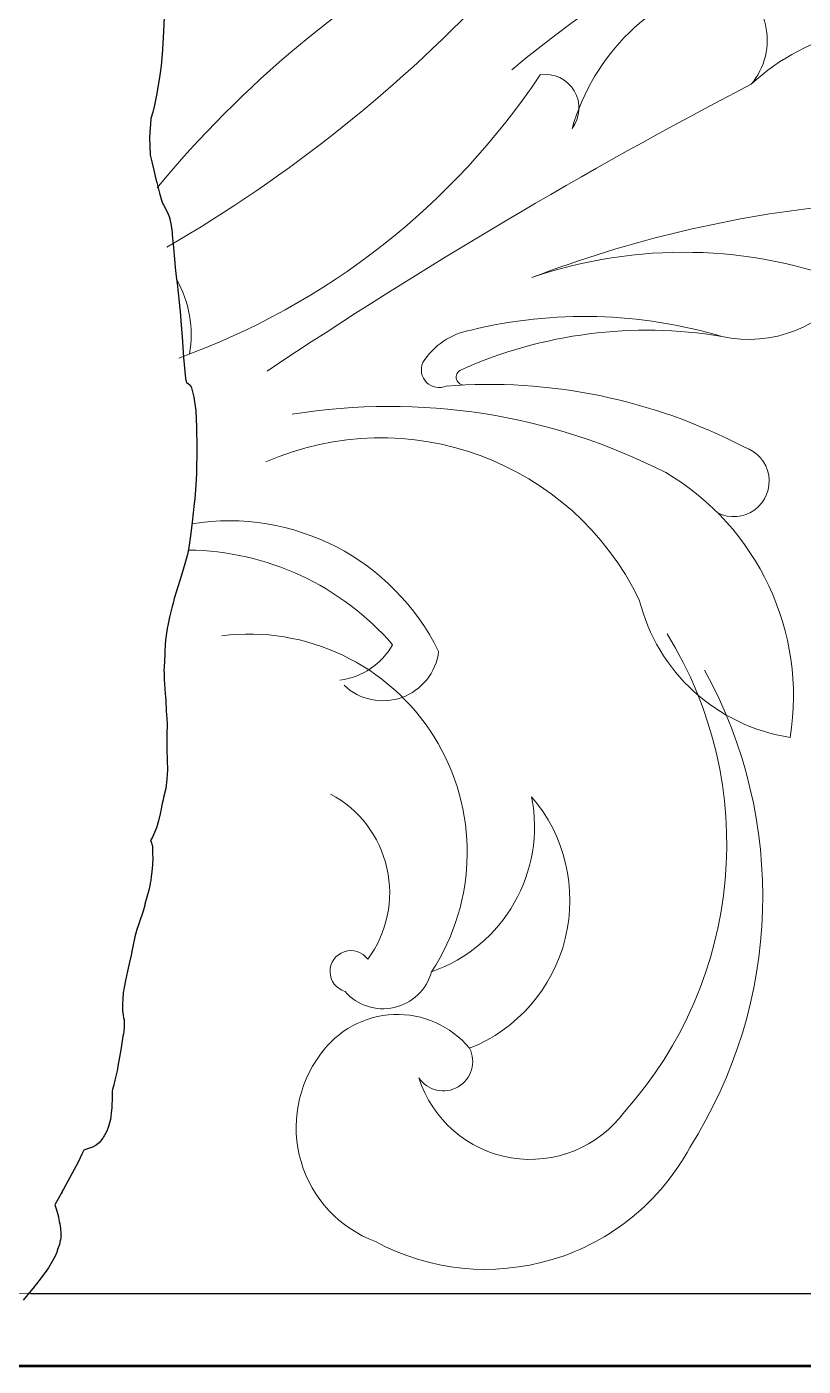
# Model space of a CAD drawing. Header units: millimetres. Extents: x 1284 to 1614, y -5962 to -5742.
# Drawn here: x 1320.8 to 1365.7, y -5904.2 to -5826.7 of the extents above; entities that cross this region are included whole.
import ezdxf

# ---------------------------------------------------------------- set-up
doc = ezdxf.new("R2010")
doc.units = ezdxf.units.MM
doc.layers.add('A-Sect', color=73, linetype='Continuous', lineweight=50)
doc.layers.add('Gold cornise', color=30, linetype='Continuous')

# ---------------------------------------------------------------- blocks, each defined once
blk = doc.blocks.new('tfgftrftrft988 (3)')
at = {"color": 7, "linetype": 'ByBlock', "lineweight": 5}
blk.add_line((152430.331, 39219.873, -6725), (152731.099, 39219.906, -6725), dxfattribs=at)
for centre, radius, start, end in [((152524.642, 39225.93, -6725), 83.815, 105.72002, 129.42122), ((152498.933, 39244.196, -6725), 62.285, 119.11643, 140.47022), ((152487.012, 39283.821, -6725), 12.583, 104.63717, 164.07482), ((152482.259, 39292.378, -6725), 3.945, 319.85937, 66.49734), ((152410.216, 39351.62, -6725), 82.291, 300.07383, 317.22716), ((152493.66, 39280.861, -6725), 12.282, 71.29253, 133.05752), ((152437.781, 39313.877, -6725), 42.392, 289.80465, 326.35083), ((152473.358, 39288.457, -6725), 1.952, 322.68998, 98.50928), ((152623.055, 39025.448, -6725), 298.135, 117.52545, 123.78407), ((152497.014, 39214.87, -6725), 68.298, 95.63382, 110.95554), ((152481.354, 39253.151, -6725), 26.964, 68.69043, 108.97363), ((152446.456, 39275.366, -6725), 6.41, 349.71291, 29.90993), ((152485.138, 39282.326, -6725), 7.254, 257.55202, 326.02133), ((152475.635, 39248.605, -6725), 27.796, 73.40251, 103.67486), ((152469.771, 39271.563, -6725), 4.111, 99.90672, 148.19451), ((152479.225, 39249.342, -6725), 26.263, 80.4681, 114.1405), ((152467.213, 39273.31, -6725), 1.026, 155.83278, 294.15473), ((152468.658, 39272.888, -6725), 0.455, 112.49883, 279.88731), ((152470.09, 39240.529, -6725), 31.939, 62.40454, 94.41315), ((152464.369, 39236.014, -6725), 35.181, 63.02179, 99.25061), ((152463.848, 39252.764, -6725), 16.612, 25.86564, 113.66501), ((152484.258, 39266.873, -6725), 2.06, 243.49435, 72.26275), ((152472.69, 39254.419, -6725), 15.033, 350.90905, 59.45963), ((152455.05, 39251.054, -6725), 13.524, 26.15537, 99.1), ((152452.533, 39247.021, -6725), 15.863, 40.88011, 89.37142), ((152489.137, 39262.578, -6725), 10.655, 193.93583, 261.34839), ((152456.21, 39245.392, -6725), 12.629, 326.80606, 97.13448), ((152460.652, 39245.865, -6725), 23.21, 318.15859, 31.6399), ((152460.962, 39259.422, -6725), 4.096, 277.24477, 330.47417), ((152463.958, 39257.418, -6725), 3.256, 226.51071, 352.90978), ((152458.828, 39242.843, -6725), 27.115, 327.60553, 28.84314), ((152457.881, 39243.053, -6725), 6.475, 323.52218, 61.94201), ((152463.827, 39246.884, -6725), 8.909, 289.35062, 11.18674), ((152465.571, 39242.616, -6725), 9.213, 291.69149, 40.60171), ((152462.108, 39238.499, -6725), 1.206, 35.70239, 253.75413), ((152463.97, 39239.254, -6725), 2.914, 221.01664, 344.5632), ((152464.798, 39230.57, -6725), 5.441, 39.83442, 144.79688), ((152467.46, 39233.289, -6725), 1.699, 213.67068, 26.81523), ((152465.984, 39229.476, -6725), 7.044, 143.0887, 249.5914), ((152472.494, 39234.388, -6725), 6.763, 197.56485, 323.67598), ((152469.904, 39234.693, -6725), 13.429, 241.64981, 331.65184)]:
    blk.add_arc(centre, radius, start, end, dxfattribs=at)
at = {"layer": 'A-Sect', "color": 7, "lineweight": 5}
blk.add_line((152731.099, 39219.849, -6725), (152443.564, 39219.849, -6725), dxfattribs=at)
blk = doc.blocks.new('6566ячсап')
at = {"layer": 'Gold cornise', "color": 7, "lineweight": 30}
for p, q in [((152194.123, 38934.591, -20175), (152194.081, 38933.787, -20175)), ((152194.081, 38933.787, -20175), (152194.011, 38932.715, -20175)), ((152194.011, 38932.715, -20175), (152193.932, 38931.777, -20175)), ((152193.932, 38931.777, -20175), (152193.861, 38931.241, -20175)), ((152193.861, 38931.241, -20175), (152193.692, 38930.169, -20175)), ((152193.692, 38930.169, -20175), (152193.56, 38929.499, -20175)), ((152193.56, 38929.499, -20175), (152193.458, 38929.097, -20175)), ((152193.345, 38928.695, -20175), (152193.264, 38927.656, -20175)), ((152193.347, 38928.733, -20175), (152193.345, 38928.695, -20175)), ((152193.458, 38929.097, -20175), (152193.347, 38928.733, -20175)), ((152193.264, 38927.656, -20175), (152193.29, 38927.087, -20175)), ((152193.29, 38927.087, -20175), (152193.309, 38926.685, -20175)), ((152193.309, 38926.685, -20175), (152193.311, 38926.637, -20175)), ((152193.311, 38926.637, -20175), (152193.332, 38926.528, -20175)), ((152193.332, 38926.528, -20175), (152193.418, 38926.149, -20175)), ((152193.418, 38926.149, -20175), (152193.516, 38925.747, -20175)), ((152193.516, 38925.747, -20175), (152193.64, 38925.211, -20175)), ((152193.64, 38925.211, -20175), (152193.68, 38925.026, -20175)), ((152193.68, 38925.026, -20175), (152193.703, 38924.943, -20175)), ((152193.703, 38924.943, -20175), (152193.852, 38924.407, -20175)), ((152193.852, 38924.407, -20175), (152193.954, 38924.005, -20175)), ((152193.954, 38924.005, -20175), (152194.018, 38923.826, -20175)), ((152194.018, 38923.826, -20175), (152194.068, 38923.737, -20175)), ((152194.068, 38923.737, -20175), (152194.069, 38923.737, -20175)), ((152194.069, 38923.737, -20175), (152194.153, 38923.603, -20175)), ((152194.153, 38923.603, -20175), (152194.344, 38923.201, -20175)), ((152194.344, 38923.201, -20175), (152194.402, 38923.067, -20175)), ((152194.402, 38923.067, -20175), (152194.433, 38922.933, -20175)), ((152194.433, 38922.933, -20175), (152194.51, 38922.531, -20175)), ((152194.51, 38922.531, -20175), (152194.567, 38922.129, -20175)), ((152194.567, 38922.129, -20175), (152194.58, 38921.995, -20175)), ((152194.58, 38921.995, -20175), (152194.625, 38921.459, -20175)), ((152194.625, 38921.459, -20175), (152194.724, 38920.387, -20175)), ((152194.724, 38920.387, -20175), (152194.757, 38920.119, -20175)), ((152194.757, 38920.119, -20175), (152194.816, 38919.583, -20175)), ((152194.816, 38919.583, -20175), (152194.861, 38919.181, -20175)), ((152194.861, 38919.181, -20175), (152194.98, 38918.109, -20175)), ((152194.98, 38918.109, -20175), (152195.023, 38917.707, -20175)), ((152195.023, 38917.707, -20175), (152195.033, 38917.573, -20175)), ((152195.033, 38917.573, -20175), (152195.093, 38916.769, -20175)), ((152195.093, 38916.769, -20175), (152195.15, 38916.099, -20175)), ((152195.15, 38916.099, -20175), (152195.238, 38914.893, -20175)), ((152195.238, 38914.893, -20175), (152195.301, 38914.089, -20175)), ((152195.301, 38914.089, -20175), (152195.355, 38913.687, -20175)), ((152195.355, 38913.687, -20175), (152195.404, 38913.436, -20175)), ((152195.404, 38913.436, -20175), (152195.479, 38913.419, -20175)), ((152195.479, 38913.419, -20175), (152195.64, 38913.285, -20175)), ((152195.64, 38913.285, -20175), (152195.695, 38913.151, -20175)), ((152195.695, 38913.151, -20175), (152195.839, 38912.615, -20175)), ((152195.839, 38912.615, -20175), (152195.929, 38911.946, -20175)), ((152195.929, 38911.946, -20175), (152195.947, 38911.812, -20175)), ((152195.947, 38911.812, -20175), (152195.983, 38910.874, -20175)), ((152195.983, 38910.874, -20175), (152196.006, 38909.668, -20175)), ((152196.006, 38909.668, -20175), (152195.978, 38908.194, -20175)), ((152195.937, 38907.524, -20175), (152195.88, 38906.72, -20175)), ((152195.978, 38908.194, -20175), (152195.937, 38907.524, -20175)), ((152195.858, 38906.452, -20175), (152195.734, 38905.38, -20175)), ((152195.88, 38906.72, -20175), (152195.858, 38906.452, -20175)), ((152195.734, 38905.38, -20175), (152195.634, 38904.576, -20175)), ((152195.634, 38904.576, -20175), (152195.603, 38904.308, -20175)), ((152195.541, 38903.906, -20175), (152195.459, 38903.504, -20175)), ((152195.588, 38904.174, -20175), (152195.541, 38903.906, -20175)), ((152195.603, 38904.308, -20175), (152195.588, 38904.174, -20175)), ((152195.315, 38902.968, -20175), (152195.111, 38902.298, -20175)), ((152195.459, 38903.504, -20175), (152195.315, 38902.968, -20175)), ((152195.111, 38902.298, -20175), (152194.904, 38901.628, -20175)), ((152194.904, 38901.628, -20175), (152194.695, 38900.958, -20175)), ((152194.626, 38900.69, -20175), (152194.572, 38900.503, -20175)), ((152194.695, 38900.958, -20175), (152194.626, 38900.69, -20175)), ((152194.429, 38899.886, -20175), (152194.343, 38899.484, -20175)), ((152194.572, 38900.503, -20175), (152194.429, 38899.886, -20175)), ((152194.296, 38899.216, -20175), (152194.203, 38898.673, -20175)), ((152194.343, 38899.484, -20175), (152194.296, 38899.216, -20175)), ((152194.163, 38898.289, -20175), (152194.155, 38897.876, -20175)), ((152194.189, 38898.546, -20175), (152194.163, 38898.289, -20175)), ((152194.203, 38898.673, -20175), (152194.189, 38898.546, -20175)), ((152194.151, 38897.742, -20175), (152194.125, 38897.34, -20175)), ((152194.155, 38897.876, -20175), (152194.151, 38897.742, -20175)), ((152194.107, 38896.996, -20175), (152194.103, 38896.778, -20175)), ((152194.103, 38896.778, -20175), (152194.107, 38896.67, -20175)), ((152194.125, 38897.34, -20175), (152194.107, 38896.996, -20175)), ((152194.107, 38896.67, -20175), (152194.11, 38896.536, -20175)), ((152194.11, 38896.536, -20175), (152194.114, 38896.292, -20175)), ((152194.114, 38896.292, -20175), (152194.117, 38896.268, -20175)), ((152194.117, 38896.268, -20175), (152194.152, 38895.732, -20175)), ((152194.152, 38895.732, -20175), (152194.171, 38895.464, -20175)), ((152194.171, 38895.464, -20175), (152194.188, 38895.268, -20175)), ((152194.188, 38895.268, -20175), (152194.213, 38895.062, -20175)), ((152194.213, 38895.062, -20175), (152194.216, 38894.928, -20175)), ((152194.216, 38894.928, -20175), (152194.217, 38894.866, -20175)), ((152194.217, 38894.866, -20175), (152194.222, 38894.66, -20175)), ((152194.222, 38894.66, -20175), (152194.229, 38894.392, -20175)), ((152194.229, 38894.392, -20175), (152194.241, 38894.258, -20175)), ((152194.241, 38894.258, -20175), (152194.278, 38893.722, -20175)), ((152194.278, 38893.722, -20175), (152194.282, 38893.588, -20175)), ((152194.282, 38893.588, -20175), (152194.279, 38893.454, -20175)), ((152194.266, 38893.245, -20175), (152194.261, 38893.13, -20175)), ((152194.261, 38893.13, -20175), (152194.266, 38893.052, -20175)), ((152194.266, 38893.052, -20175), (152194.262, 38892.784, -20175)), ((152194.262, 38892.784, -20175), (152194.268, 38892.248, -20175)), ((152194.274, 38893.32, -20175), (152194.266, 38893.245, -20175)), ((152194.279, 38893.454, -20175), (152194.274, 38893.32, -20175)), ((152194.268, 38892.248, -20175), (152194.285, 38891.578, -20175)), ((152194.285, 38891.578, -20175), (152194.302, 38891.042, -20175)), ((152194.273, 38890.506, -20175), (152194.201, 38889.97, -20175)), ((152194.302, 38891.042, -20175), (152194.273, 38890.506, -20175)), ((152194.201, 38889.97, -20175), (152194.073, 38889.434, -20175)), ((152193.966, 38888.906, -20175), (152193.939, 38888.764, -20175)), ((152194.003, 38889.088, -20175), (152193.966, 38888.906, -20175)), ((152194.049, 38889.3, -20175), (152194.003, 38889.088, -20175)), ((152194.073, 38889.434, -20175), (152194.049, 38889.3, -20175)), ((152193.882, 38888.496, -20175), (152193.783, 38888.094, -20175)), ((152193.939, 38888.764, -20175), (152193.882, 38888.496, -20175)), ((152193.668, 38887.692, -20175), (152193.448, 38887.156, -20175)), ((152193.783, 38888.094, -20175), (152193.668, 38887.692, -20175)), ((152193.448, 38887.156, -20175), (152193.331, 38886.953, -20175)), ((152193.331, 38886.953, -20175), (152193.347, 38886.899, -20175)), ((152193.347, 38886.899, -20175), (152193.355, 38886.888, -20175)), ((152193.355, 38886.888, -20175), (152193.382, 38886.801, -20175)), ((152193.382, 38886.801, -20175), (152193.393, 38886.766, -20175)), ((152193.393, 38886.766, -20175), (152193.4, 38886.754, -20175)), ((152193.4, 38886.754, -20175), (152193.421, 38886.659, -20175)), ((152193.421, 38886.659, -20175), (152193.434, 38886.62, -20175)), ((152193.434, 38886.62, -20175), (152193.447, 38886.486, -20175)), ((152193.447, 38886.486, -20175), (152193.447, 38886.185, -20175)), ((152193.447, 38886.185, -20175), (152193.449, 38885.95, -20175)), ((152193.449, 38885.95, -20175), (152193.447, 38885.548, -20175)), ((152193.406, 38885.147, -20175), (152193.37, 38884.879, -20175)), ((152193.447, 38885.548, -20175), (152193.406, 38885.147, -20175)), ((152193.286, 38884.343, -20175), (152193.225, 38884.075, -20175)), ((152193.309, 38884.477, -20175), (152193.286, 38884.343, -20175)), ((152193.334, 38884.647, -20175), (152193.309, 38884.477, -20175)), ((152193.37, 38884.879, -20175), (152193.334, 38884.647, -20175)), ((152193.154, 38883.807, -20175), (152193.038, 38883.405, -20175)), ((152193.225, 38884.075, -20175), (152193.154, 38883.807, -20175)), ((152192.894, 38882.869, -20175), (152192.668, 38882.199, -20175)), ((152192.987, 38883.222, -20175), (152192.894, 38882.869, -20175)), ((152193, 38883.271, -20175), (152192.987, 38883.222, -20175)), ((152193.038, 38883.405, -20175), (152193, 38883.271, -20175)), ((152192.6, 38882.022, -20175), (152192.535, 38881.797, -20175)), ((152192.668, 38882.199, -20175), (152192.6, 38882.022, -20175)), ((152192.423, 38881.381, -20175), (152192.288, 38880.725, -20175)), ((152192.535, 38881.797, -20175), (152192.423, 38881.381, -20175)), ((152192.288, 38880.725, -20175), (152192.213, 38880.323, -20175)), ((152192.117, 38879.921, -20175), (152191.992, 38879.385, -20175)), ((152192.213, 38880.323, -20175), (152192.117, 38879.921, -20175)), ((152191.875, 38878.849, -20175), (152191.794, 38878.447, -20175)), ((152191.992, 38879.385, -20175), (152191.875, 38878.849, -20175)), ((152191.749, 38878.179, -20175), (152191.712, 38877.777, -20175)), ((152191.754, 38878.218, -20175), (152191.749, 38878.179, -20175)), ((152191.794, 38878.447, -20175), (152191.754, 38878.218, -20175)), ((152191.703, 38877.509, -20175), (152191.695, 38877.235, -20175)), ((152191.712, 38877.777, -20175), (152191.703, 38877.509, -20175)), ((152191.695, 38877.235, -20175), (152191.709, 38877.107, -20175)), ((152191.709, 38877.107, -20175), (152191.745, 38876.841, -20175)), ((152191.745, 38876.841, -20175), (152191.745, 38876.839, -20175)), ((152191.745, 38876.839, -20175), (152191.76, 38876.691, -20175)), ((152191.76, 38876.691, -20175), (152191.797, 38876.571, -20175)), ((152191.797, 38876.571, -20175), (152191.801, 38876.437, -20175)), ((152191.752, 38875.767, -20175), (152191.726, 38875.633, -20175)), ((152191.772, 38875.901, -20175), (152191.752, 38875.767, -20175)), ((152191.798, 38876.169, -20175), (152191.772, 38875.901, -20175)), ((152191.803, 38876.303, -20175), (152191.798, 38876.169, -20175)), ((152191.801, 38876.437, -20175), (152191.803, 38876.303, -20175)), ((152191.62, 38874.963, -20175), (152191.525, 38874.427, -20175)), ((152191.686, 38875.365, -20175), (152191.62, 38874.963, -20175)), ((152191.726, 38875.633, -20175), (152191.686, 38875.365, -20175)), ((152191.525, 38874.427, -20175), (152191.441, 38873.891, -20175)), ((152191.385, 38873.623, -20175), (152191.265, 38873.087, -20175)), ((152191.408, 38873.744, -20175), (152191.385, 38873.623, -20175)), ((152191.441, 38873.891, -20175), (152191.408, 38873.744, -20175)), ((152191.207, 38872.819, -20175), (152191.133, 38872.551, -20175)), ((152191.265, 38873.087, -20175), (152191.207, 38872.819, -20175)), ((152191.103, 38872.015, -20175), (152191.087, 38871.613, -20175)), ((152191.112, 38872.476, -20175), (152191.103, 38872.015, -20175)), ((152191.133, 38872.551, -20175), (152191.112, 38872.476, -20175)), ((152191.071, 38871.345, -20175), (152191.012, 38870.809, -20175)), ((152191.081, 38871.479, -20175), (152191.071, 38871.345, -20175)), ((152191.087, 38871.613, -20175), (152191.081, 38871.479, -20175)), ((152190.892, 38870.407, -20175), (152190.788, 38870.139, -20175)), ((152191.012, 38870.809, -20175), (152190.892, 38870.407, -20175)), ((152190.57, 38869.737, -20175), (152190.348, 38869.469, -20175)), ((152190.607, 38869.801, -20175), (152190.57, 38869.737, -20175)), ((152190.648, 38869.871, -20175), (152190.607, 38869.801, -20175)), ((152190.722, 38870.005, -20175), (152190.648, 38869.871, -20175)), ((152190.788, 38870.139, -20175), (152190.722, 38870.005, -20175)), ((152189.351, 38868.799, -20175), (152189.256, 38868.602, -20175)), ((152189.459, 38869.043, -20175), (152189.351, 38868.799, -20175)), ((152189.557, 38869.067, -20175), (152189.459, 38869.043, -20175)), ((152189.963, 38869.201, -20175), (152189.557, 38869.067, -20175)), ((152190.175, 38869.335, -20175), (152189.963, 38869.201, -20175)), ((152190.294, 38869.431, -20175), (152190.175, 38869.335, -20175)), ((152190.348, 38869.469, -20175), (152190.294, 38869.431, -20175)), ((152189.013, 38868.129, -20175), (152188.663, 38867.459, -20175)), ((152189.224, 38868.531, -20175), (152189.013, 38868.129, -20175)), ((152189.256, 38868.602, -20175), (152189.224, 38868.531, -20175)), ((152188.663, 38867.459, -20175), (152188.294, 38866.789, -20175)), ((152188.149, 38866.521, -20175), (152187.788, 38865.882, -20175)), ((152188.202, 38866.626, -20175), (152188.149, 38866.521, -20175)), ((152188.219, 38866.655, -20175), (152188.202, 38866.626, -20175)), ((152188.294, 38866.789, -20175), (152188.219, 38866.655, -20175)), ((152187.788, 38865.882, -20175), (152187.874, 38865.583, -20175)), ((152187.874, 38865.583, -20175), (152187.918, 38865.449, -20175)), ((152187.918, 38865.449, -20175), (152187.99, 38865.181, -20175)), ((152187.99, 38865.181, -20175), (152187.995, 38865.139, -20175)), ((152187.995, 38865.139, -20175), (152188.044, 38864.913, -20175)), ((152188.044, 38864.913, -20175), (152188.07, 38864.779, -20175)), ((152188.07, 38864.779, -20175), (152188.093, 38864.645, -20175)), ((152188.093, 38864.645, -20175), (152188.117, 38864.511, -20175)), ((152188.117, 38864.511, -20175), (152188.14, 38864.243, -20175)), ((152188.141, 38864.109, -20175), (152188.13, 38863.975, -20175)), ((152188.14, 38864.243, -20175), (152188.141, 38864.109, -20175)), ((152188.008, 38863.439, -20175), (152187.928, 38863.205, -20175)), ((152188.053, 38863.573, -20175), (152188.008, 38863.439, -20175)), ((152188.081, 38863.707, -20175), (152188.053, 38863.573, -20175)), ((152188.107, 38863.841, -20175), (152188.081, 38863.707, -20175)), ((152188.13, 38863.975, -20175), (152188.107, 38863.841, -20175)), ((152187.733, 38862.769, -20175), (152187.575, 38862.501, -20175)), ((152187.797, 38862.903, -20175), (152187.733, 38862.769, -20175)), ((152187.857, 38863.037, -20175), (152187.797, 38862.903, -20175)), ((152187.921, 38863.171, -20175), (152187.857, 38863.037, -20175)), ((152187.928, 38863.205, -20175), (152187.921, 38863.171, -20175)), ((152187.328, 38862.099, -20175), (152186.945, 38861.563, -20175)), ((152187.413, 38862.233, -20175), (152187.328, 38862.099, -20175)), ((152187.575, 38862.501, -20175), (152187.413, 38862.233, -20175)), ((152186.517, 38861.027, -20175), (152186.405, 38860.893, -20175)), ((152186.731, 38861.295, -20175), (152186.517, 38861.027, -20175)), ((152186.945, 38861.563, -20175), (152186.731, 38861.295, -20175)), ((152186.405, 38860.893, -20175), (152185.952, 38860.357, -20175))]:
    blk.add_line(p, q, dxfattribs=at)

msp = doc.modelspace()

# ---------------------------------------------------------------- linework, layer by layer
msp.add_lwpolyline([(1307.827, -5796.159), (1608.027, -5796.159), (1608.052, -5904.227), (1307.827, -5904.159)])
at = {"layer": 'A-Sect', "color": 7}
msp.add_lwpolyline([(1608.052, -5904.227), (1307.692, -5904.228)], dxfattribs=at)

# ---------------------------------------------------------------- block references
at = {"layer": 'A-Sect', "color": 5, "lineweight": 5}
msp.add_blockref('6566ячсап', (-150865.372, -44760.764, 20175), dxfattribs=at)
at = {"layer": 'A-Sect', "color": 5}
msp.add_blockref('tfgftrftrft988 (3)', (-151122.562, -45119.887, 26900), dxfattribs=at)

doc.saveas('drawing.dxf')
